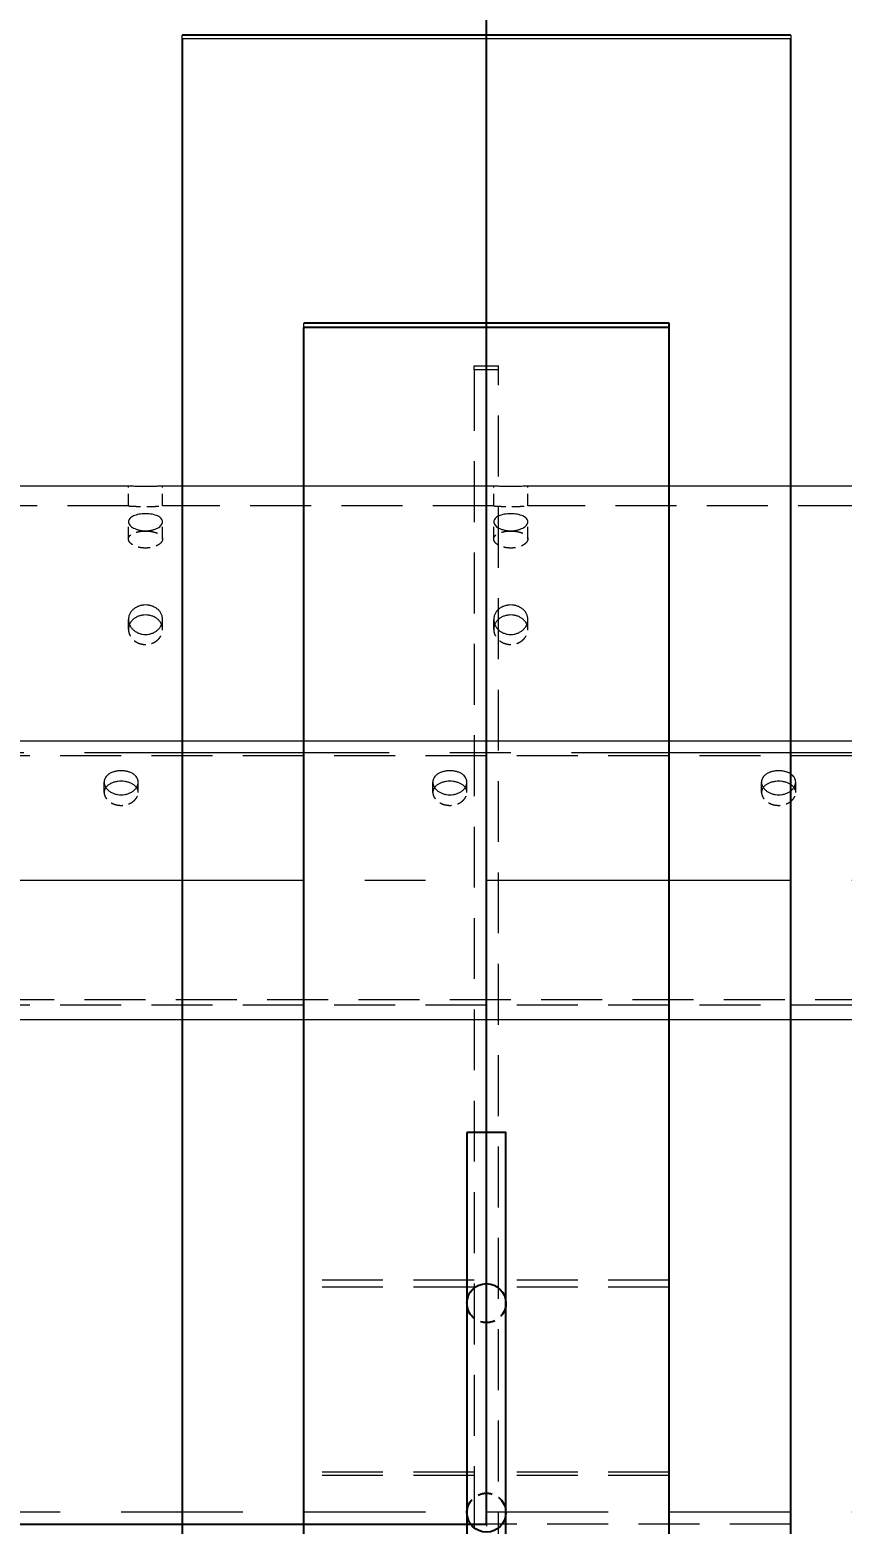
# Model space of a CAD drawing. Header units: millimetres. Extents: x -46397 to 283259, y -8690 to 23983.
# Drawn here: x 3226 to 3559, y 4013 to 4626 of the extents above; entities that cross this region are included whole.
import ezdxf
from ezdxf import colors
from ezdxf.entities.mleader import LeaderData, LeaderLine
from ezdxf.enums import TextEntityAlignment as Align
from ezdxf.math import Vec2, Vec3

# ---------------------------------------------------------------- set-up
doc = ezdxf.new("R2010")
doc.units = ezdxf.units.MM
for name, pattern in [('ACISOTGL', [3, 2, -1]), ('CENTER', [2, 1.25, -0.25, 0.25, -0.25]), ('CENTER2', [1.125, 0.75, -0.125, 0.125, -0.125]), ('HIDDEN', [0.375, 0.25, -0.125]), ('HIDDENX2', [0.75, 0.5, -0.25])]:
    doc.linetypes.add(name, pattern=pattern)
doc.layers.get('Defpoints').update_dxf_attribs({"lineweight": 0})
for name, color, linetype, lineweight in [('0-Dim', 7, 'Continuous', 0), ('2-Dashed', 50, 'ACISOTGL', 25), ('3-Centerline', 4, 'CENTER', 5), ('CHUAN NET KHUAT', 4, 'HIDDEN', 0), ('DUONGCHINH', 7, 'Continuous', 25), ('DUONGTAM', 1, 'CENTER', 0), ('Long_AM_Visible', 30, 'Continuous', 25), ('PHANTOM 2', 8, 'Continuous', 0), ('Standard', 7, 'Continuous', 0)]:
    doc.layers.add(name, color=color, linetype=linetype, lineweight=lineweight)
doc.layers.add('flashshoot', color=7, linetype='Continuous')
doc.styles.add('GHI CHÚ 1', font='isocp_IV25.ttf', dxfattribs={"width": 0.8})
doc.styles.add('Long_Text', font='isocp.shx', dxfattribs={"width": 0.7})
doc.styles.get("Standard").update_dxf_attribs({"font": 'isocp.shx', "width": 0.8})
doc.dimstyles.new('1-30SCALE', dxfattribs={"dimtxt": 75, "dimasz": 75, "dimexe": 37.5, "dimexo": 30, "dimgap": 30, "dimtad": 1, "dimtoh": 1, "dimdec": 0, "dimdsep": 46, "dimtxsty": 'GHI CHÚ 1', "dimcen": 0.09, "dimclrd": 256, "dimclre": 256, "dimclrt": 2, "dimadec": 0, "dimazin": 0, "dimtfac": 1, "dimtdec": 0, "dimtofl": 0, "dimtmove": 0, "dimatfit": 3, "dimfxl": 1, "dimlwd": 0, "dimlwe": 0, "dimarcsym": 0})

# ---------------------------------------------------------------- blocks, each defined once
blk = doc.blocks.new('A$C49aca623')
at = {"color": 2, "linetype": 'Continuous', "lineweight": 0, "ltscale": 10, "extrusion": (2.28848e-17, 1, 0)}
for p, q in [((-147, -563.9), (-283, -563.9)), ((3, -563.9), (-133, -563.9)), ((153, -563.9), (17, -563.9)), ((1960, -783), (-2832, -783))]:
    blk.add_line(p, q, dxfattribs=at)
at = {"color": 1, "linetype": 'HIDDENX2', "lineweight": 0, "ltscale": 10, "extrusion": (2.28848e-17, 1, 0)}
for p, q in [((-147, -572.08), (-147, -563.9)), ((-133, -572.08), (-133, -563.9)), ((3, -572.08), (3, -563.9)), ((17, -572.08), (17, -563.9)), ((-147, -585.66), (-147, -578.58)), ((-133, -585.66), (-133, -578.58)), ((3, -585.66), (3, -578.58)), ((17, -585.66), (17, -578.58)), ((-147, -622.77), (-147, -618.68)), ((-133, -622.77), (-133, -618.68)), ((3, -622.77), (3, -618.68)), ((17, -622.77), (17, -618.68))]:
    blk.add_line(p, q, dxfattribs=at)
at = {"color": 1, "linetype": 'HIDDENX2', "lineweight": 0, "ltscale": 50, "extrusion": (2.28848e-17, 1, 0)}
for p, q in [((-147, -572.08), (-283, -572.08)), ((3, -572.08), (-133, -572.08)), ((153, -572.08), (17, -572.08)), ((1960, -774.82), (-2832, -774.82))]:
    blk.add_line(p, q, dxfattribs=at)
at = {"color": 2, "linetype": 'Continuous', "lineweight": 0, "ltscale": 10}
for points, knots in [([(-133, -563.9), (-133, -563.9), (-133.04, -563.9), (-133.22, -563.91), (-133.35, -563.92), (-133.71, -563.94), (-133.93, -563.96), (-134.45, -563.98), (-134.74, -564), (-135.36, -564.03), (-135.71, -564.04), (-136.48, -564.07), (-136.89, -564.08), (-137.75, -564.1), (-138.2, -564.11), (-139.11, -564.12), (-139.56, -564.12), (-140.44, -564.12), (-140.89, -564.12), (-141.8, -564.11), (-142.25, -564.1), (-143.11, -564.08), (-143.52, -564.07), (-144.29, -564.04), (-144.64, -564.03), (-145.26, -564), (-145.55, -563.98), (-146.07, -563.96), (-146.29, -563.94), (-146.65, -563.92), (-146.78, -563.91), (-146.96, -563.9), (-147, -563.9), (-147, -563.9)], [10.550311, 10.550311, 10.550311, 10.550311, 11.869099, 11.869099, 13.187888, 13.187888, 14.506676, 14.506676, 15.825465, 15.825465, 17.144254, 17.144254, 18.463043, 18.463043, 19.781833, 19.781833, 21.100622, 21.100622, 22.419411, 22.419411, 23.7382, 23.7382, 25.05699, 25.05699, 26.375779, 26.375779, 27.694567, 27.694567, 29.013356, 29.013356, 30.332144, 30.332144, 31.650933, 31.650933, 31.650933, 31.650933]), ([(17, -563.9), (17, -563.9), (16.96, -563.9), (16.78, -563.91), (16.65, -563.92), (16.29, -563.94), (16.07, -563.96), (15.55, -563.98), (15.26, -564), (14.64, -564.03), (14.29, -564.04), (13.52, -564.07), (13.11, -564.08), (12.25, -564.1), (11.8, -564.11), (10.89, -564.12), (10.44, -564.12), (9.56, -564.12), (9.11, -564.12), (8.2, -564.11), (7.75, -564.1), (6.89, -564.08), (6.48, -564.07), (5.71, -564.04), (5.36, -564.03), (4.74, -564), (4.45, -563.98), (3.93, -563.96), (3.71, -563.94), (3.35, -563.92), (3.22, -563.91), (3.04, -563.9), (3, -563.9), (3, -563.9)], [10.550311, 10.550311, 10.550311, 10.550311, 11.869099, 11.869099, 13.187888, 13.187888, 14.506676, 14.506676, 15.825465, 15.825465, 17.144254, 17.144254, 18.463043, 18.463043, 19.781833, 19.781833, 21.100622, 21.100622, 22.419411, 22.419411, 23.7382, 23.7382, 25.05699, 25.05699, 26.375779, 26.375779, 27.694567, 27.694567, 29.013356, 29.013356, 30.332144, 30.332144, 31.650933, 31.650933, 31.650933, 31.650933]), ([(-140, -575.27), (-139.56, -575.27), (-139.11, -575.29), (-138.2, -575.37), (-137.75, -575.43), (-136.89, -575.59), (-136.48, -575.69), (-135.71, -575.92), (-135.36, -576.06), (-134.74, -576.34), (-134.45, -576.51), (-133.93, -576.86), (-133.71, -577.06), (-133.35, -577.47), (-133.22, -577.69), (-133.04, -578.13), (-133, -578.36), (-133, -578.8), (-133.04, -579.03), (-133.22, -579.49), (-133.35, -579.72), (-133.71, -580.17), (-133.93, -580.39), (-134.45, -580.79), (-134.74, -580.98), (-135.36, -581.32), (-135.71, -581.47), (-136.48, -581.76), (-136.89, -581.88), (-137.75, -582.07), (-138.2, -582.15), (-139.11, -582.25), (-139.56, -582.27), (-140.44, -582.27), (-140.89, -582.25), (-141.8, -582.15), (-142.25, -582.07), (-143.11, -581.88), (-143.52, -581.76), (-144.29, -581.47), (-144.64, -581.32), (-145.26, -580.98), (-145.55, -580.79), (-146.07, -580.39), (-146.29, -580.17), (-146.65, -579.72), (-146.78, -579.49), (-146.96, -579.03), (-147, -578.8), (-147, -578.36), (-146.96, -578.13), (-146.78, -577.69), (-146.65, -577.47), (-146.29, -577.06), (-146.07, -576.86), (-145.55, -576.51), (-145.26, -576.34), (-144.64, -576.06), (-144.29, -575.92), (-143.52, -575.69), (-143.11, -575.59), (-142.25, -575.43), (-141.8, -575.37), (-140.89, -575.29), (-140.44, -575.27), (-140, -575.27)], [0, 0, 0, 0, 1.318789, 1.318789, 2.637578, 2.637578, 3.956368, 3.956368, 5.275157, 5.275157, 6.593945, 6.593945, 7.912734, 7.912734, 9.231522, 9.231522, 10.550311, 10.550311, 11.869099, 11.869099, 13.187888, 13.187888, 14.506676, 14.506676, 15.825465, 15.825465, 17.144254, 17.144254, 18.463043, 18.463043, 19.781833, 19.781833, 21.100622, 21.100622, 22.419411, 22.419411, 23.7382, 23.7382, 25.05699, 25.05699, 26.375779, 26.375779, 27.694567, 27.694567, 29.013356, 29.013356, 30.332144, 30.332144, 31.650933, 31.650933, 32.969721, 32.969721, 34.28851, 34.28851, 35.607298, 35.607298, 36.926087, 36.926087, 38.244876, 38.244876, 39.563665, 39.563665, 40.882454, 40.882454, 42.201244, 42.201244, 42.201244, 42.201244]), ([(10, -575.27), (10.44, -575.27), (10.89, -575.29), (11.8, -575.37), (12.25, -575.43), (13.11, -575.59), (13.52, -575.69), (14.29, -575.92), (14.64, -576.06), (15.26, -576.34), (15.55, -576.51), (16.07, -576.86), (16.29, -577.06), (16.65, -577.47), (16.78, -577.69), (16.96, -578.13), (17, -578.36), (17, -578.8), (16.96, -579.03), (16.78, -579.49), (16.65, -579.72), (16.29, -580.17), (16.07, -580.39), (15.55, -580.79), (15.26, -580.98), (14.64, -581.32), (14.29, -581.47), (13.52, -581.76), (13.11, -581.88), (12.25, -582.07), (11.8, -582.15), (10.89, -582.25), (10.44, -582.27), (9.56, -582.27), (9.11, -582.25), (8.2, -582.15), (7.75, -582.07), (6.89, -581.88), (6.48, -581.76), (5.71, -581.47), (5.36, -581.32), (4.74, -580.98), (4.45, -580.79), (3.93, -580.39), (3.71, -580.17), (3.35, -579.72), (3.22, -579.49), (3.04, -579.03), (3, -578.8), (3, -578.36), (3.04, -578.13), (3.22, -577.69), (3.35, -577.47), (3.71, -577.06), (3.93, -576.86), (4.45, -576.51), (4.74, -576.34), (5.36, -576.06), (5.71, -575.92), (6.48, -575.69), (6.89, -575.59), (7.75, -575.43), (8.2, -575.37), (9.11, -575.29), (9.56, -575.27), (10, -575.27)], [0, 0, 0, 0, 1.318789, 1.318789, 2.637578, 2.637578, 3.956368, 3.956368, 5.275157, 5.275157, 6.593945, 6.593945, 7.912734, 7.912734, 9.231522, 9.231522, 10.550311, 10.550311, 11.869099, 11.869099, 13.187888, 13.187888, 14.506676, 14.506676, 15.825465, 15.825465, 17.144254, 17.144254, 18.463043, 18.463043, 19.781833, 19.781833, 21.100622, 21.100622, 22.419411, 22.419411, 23.7382, 23.7382, 25.05699, 25.05699, 26.375779, 26.375779, 27.694567, 27.694567, 29.013356, 29.013356, 30.332144, 30.332144, 31.650933, 31.650933, 32.969721, 32.969721, 34.28851, 34.28851, 35.607298, 35.607298, 36.926087, 36.926087, 38.244876, 38.244876, 39.563665, 39.563665, 40.882454, 40.882454, 42.201244, 42.201244, 42.201244, 42.201244]), ([(-140, -612.72), (-139.56, -612.72), (-139.11, -612.76), (-138.2, -612.91), (-137.75, -613.02), (-136.89, -613.32), (-136.48, -613.51), (-135.71, -613.94), (-135.36, -614.18), (-134.74, -614.71), (-134.45, -615), (-133.93, -615.65), (-133.71, -616), (-133.35, -616.74), (-133.22, -617.12), (-133.04, -617.9), (-133, -618.29), (-133, -619.06), (-133.04, -619.45), (-133.22, -620.24), (-133.35, -620.63), (-133.71, -621.39), (-133.93, -621.75), (-134.45, -622.43), (-134.74, -622.74), (-135.36, -623.29), (-135.71, -623.55), (-136.48, -624.01), (-136.89, -624.21), (-137.75, -624.53), (-138.2, -624.65), (-139.11, -624.81), (-139.56, -624.85), (-140.44, -624.85), (-140.89, -624.81), (-141.8, -624.65), (-142.25, -624.53), (-143.11, -624.21), (-143.52, -624.01), (-144.29, -623.55), (-144.64, -623.29), (-145.26, -622.74), (-145.55, -622.43), (-146.07, -621.75), (-146.29, -621.39), (-146.65, -620.63), (-146.78, -620.24), (-146.96, -619.45), (-147, -619.06), (-147, -618.29), (-146.96, -617.9), (-146.78, -617.12), (-146.65, -616.74), (-146.29, -616), (-146.07, -615.65), (-145.55, -615), (-145.26, -614.71), (-144.64, -614.18), (-144.29, -613.94), (-143.52, -613.51), (-143.11, -613.32), (-142.25, -613.02), (-141.8, -612.91), (-140.89, -612.76), (-140.44, -612.72), (-140, -612.72)], [0, 0, 0, 0, 1.318789, 1.318789, 2.637578, 2.637578, 3.956368, 3.956368, 5.275157, 5.275157, 6.593945, 6.593945, 7.912734, 7.912734, 9.231522, 9.231522, 10.550311, 10.550311, 11.869099, 11.869099, 13.187888, 13.187888, 14.506676, 14.506676, 15.825465, 15.825465, 17.144254, 17.144254, 18.463043, 18.463043, 19.781833, 19.781833, 21.100622, 21.100622, 22.419411, 22.419411, 23.7382, 23.7382, 25.05699, 25.05699, 26.375779, 26.375779, 27.694567, 27.694567, 29.013356, 29.013356, 30.332144, 30.332144, 31.650933, 31.650933, 32.969721, 32.969721, 34.28851, 34.28851, 35.607298, 35.607298, 36.926087, 36.926087, 38.244876, 38.244876, 39.563665, 39.563665, 40.882454, 40.882454, 42.201244, 42.201244, 42.201244, 42.201244]), ([(10, -612.72), (10.44, -612.72), (10.89, -612.76), (11.8, -612.91), (12.25, -613.02), (13.11, -613.32), (13.52, -613.51), (14.29, -613.94), (14.64, -614.18), (15.26, -614.71), (15.55, -615), (16.07, -615.65), (16.29, -616), (16.65, -616.74), (16.78, -617.12), (16.96, -617.9), (17, -618.29), (17, -619.06), (16.96, -619.45), (16.78, -620.24), (16.65, -620.63), (16.29, -621.39), (16.07, -621.75), (15.55, -622.43), (15.26, -622.74), (14.64, -623.29), (14.29, -623.55), (13.52, -624.01), (13.11, -624.21), (12.25, -624.53), (11.8, -624.65), (10.89, -624.81), (10.44, -624.85), (9.56, -624.85), (9.11, -624.81), (8.2, -624.65), (7.75, -624.53), (6.89, -624.21), (6.48, -624.01), (5.71, -623.55), (5.36, -623.29), (4.74, -622.74), (4.45, -622.43), (3.93, -621.75), (3.71, -621.39), (3.35, -620.63), (3.22, -620.24), (3.04, -619.45), (3, -619.06), (3, -618.29), (3.04, -617.9), (3.22, -617.12), (3.35, -616.74), (3.71, -616), (3.93, -615.65), (4.45, -615), (4.74, -614.71), (5.36, -614.18), (5.71, -613.94), (6.48, -613.51), (6.89, -613.32), (7.75, -613.02), (8.2, -612.91), (9.11, -612.76), (9.56, -612.72), (10, -612.72)], [0, 0, 0, 0, 1.318789, 1.318789, 2.637578, 2.637578, 3.956368, 3.956368, 5.275157, 5.275157, 6.593945, 6.593945, 7.912734, 7.912734, 9.231522, 9.231522, 10.550311, 10.550311, 11.869099, 11.869099, 13.187888, 13.187888, 14.506676, 14.506676, 15.825465, 15.825465, 17.144254, 17.144254, 18.463043, 18.463043, 19.781833, 19.781833, 21.100622, 21.100622, 22.419411, 22.419411, 23.7382, 23.7382, 25.05699, 25.05699, 26.375779, 26.375779, 27.694567, 27.694567, 29.013356, 29.013356, 30.332144, 30.332144, 31.650933, 31.650933, 32.969721, 32.969721, 34.28851, 34.28851, 35.607298, 35.607298, 36.926087, 36.926087, 38.244876, 38.244876, 39.563665, 39.563665, 40.882454, 40.882454, 42.201244, 42.201244, 42.201244, 42.201244]), ([(-140, -616.82), (-140.44, -616.82), (-140.89, -616.86), (-141.8, -617.01), (-142.25, -617.12), (-143.11, -617.42), (-143.52, -617.6), (-144.29, -618.03), (-144.64, -618.28), (-145.26, -618.8), (-145.55, -619.1), (-146.07, -619.74), (-146.29, -620.09), (-146.51, -620.55), (-146.55, -620.64), (-146.59, -620.73)], [0, 0, 0, 0, 1.318854, 1.318854, 2.637708, 2.637708, 3.956563, 3.956563, 5.275417, 5.275417, 6.59427, 6.59427, 7.913123, 7.913123, 8.233495, 8.233495, 8.233495, 8.233495]), ([(-133.41, -620.73), (-133.45, -620.64), (-133.49, -620.55), (-133.71, -620.09), (-133.93, -619.74), (-134.45, -619.1), (-134.74, -618.8), (-135.36, -618.28), (-135.71, -618.03), (-136.48, -617.6), (-136.89, -617.42), (-137.75, -617.12), (-138.2, -617.01), (-139.11, -616.86), (-139.56, -616.82), (-140, -616.82)], [33.969824, 33.969824, 33.969824, 33.969824, 34.290196, 34.290196, 35.609049, 35.609049, 36.927902, 36.927902, 38.246757, 38.246757, 39.565611, 39.565611, 40.884465, 40.884465, 42.203319, 42.203319, 42.203319, 42.203319]), ([(10, -616.82), (9.56, -616.82), (9.11, -616.86), (8.2, -617.01), (7.75, -617.12), (6.89, -617.42), (6.48, -617.6), (5.71, -618.03), (5.36, -618.28), (4.74, -618.8), (4.45, -619.1), (3.93, -619.74), (3.71, -620.09), (3.49, -620.55), (3.45, -620.64), (3.41, -620.73)], [0, 0, 0, 0, 1.318854, 1.318854, 2.637708, 2.637708, 3.956563, 3.956563, 5.275417, 5.275417, 6.59427, 6.59427, 7.913123, 7.913123, 8.233495, 8.233495, 8.233495, 8.233495]), ([(16.59, -620.73), (16.55, -620.64), (16.51, -620.55), (16.29, -620.09), (16.07, -619.74), (15.55, -619.1), (15.26, -618.8), (14.64, -618.28), (14.29, -618.03), (13.52, -617.6), (13.11, -617.42), (12.25, -617.12), (11.8, -617.01), (10.89, -616.86), (10.44, -616.82), (10, -616.82)], [33.969824, 33.969824, 33.969824, 33.969824, 34.290196, 34.290196, 35.609049, 35.609049, 36.927902, 36.927902, 38.246757, 38.246757, 39.565611, 39.565611, 40.884465, 40.884465, 42.203319, 42.203319, 42.203319, 42.203319])]:
    blk.add_open_spline(points, degree=3, knots=knots, dxfattribs=at)
at = {"color": 1, "linetype": 'HIDDENX2', "lineweight": 0, "ltscale": 10}
for points, knots in [([(-147, -572.08), (-147, -572.08), (-146.96, -572.08), (-146.78, -572.09), (-146.65, -572.1), (-146.29, -572.13), (-146.07, -572.14), (-145.55, -572.17), (-145.26, -572.19), (-144.64, -572.22), (-144.29, -572.23), (-143.52, -572.26), (-143.11, -572.28), (-142.25, -572.3), (-141.8, -572.31), (-140.89, -572.32), (-140.44, -572.32), (-139.56, -572.32), (-139.11, -572.32), (-138.2, -572.31), (-137.75, -572.3), (-136.89, -572.28), (-136.48, -572.26), (-135.71, -572.23), (-135.36, -572.22), (-134.74, -572.19), (-134.45, -572.17), (-133.93, -572.14), (-133.71, -572.13), (-133.35, -572.1), (-133.22, -572.09), (-133.04, -572.08), (-133, -572.08), (-133, -572.08)], [10.55083, 10.55083, 10.55083, 10.55083, 11.869683, 11.869683, 13.188536, 13.188536, 14.507389, 14.507389, 15.826243, 15.826243, 17.145097, 17.145097, 18.463951, 18.463951, 19.782805, 19.782805, 21.10166, 21.10166, 22.420514, 22.420514, 23.739368, 23.739368, 25.058222, 25.058222, 26.377077, 26.377077, 27.69593, 27.69593, 29.014783, 29.014783, 30.333636, 30.333636, 31.652489, 31.652489, 31.652489, 31.652489]), ([(3, -572.08), (3, -572.08), (3.04, -572.08), (3.22, -572.09), (3.35, -572.1), (3.71, -572.13), (3.93, -572.14), (4.45, -572.17), (4.74, -572.19), (5.36, -572.22), (5.71, -572.23), (6.48, -572.26), (6.89, -572.28), (7.75, -572.3), (8.2, -572.31), (9.11, -572.32), (9.56, -572.32), (10.44, -572.32), (10.89, -572.32), (11.8, -572.31), (12.25, -572.3), (13.11, -572.28), (13.52, -572.26), (14.29, -572.23), (14.64, -572.22), (15.26, -572.19), (15.55, -572.17), (16.07, -572.14), (16.29, -572.13), (16.65, -572.1), (16.78, -572.09), (16.96, -572.08), (17, -572.08), (17, -572.08)], [10.55083, 10.55083, 10.55083, 10.55083, 11.869683, 11.869683, 13.188536, 13.188536, 14.507389, 14.507389, 15.826243, 15.826243, 17.145097, 17.145097, 18.463951, 18.463951, 19.782805, 19.782805, 21.10166, 21.10166, 22.420514, 22.420514, 23.739368, 23.739368, 25.058222, 25.058222, 26.377077, 26.377077, 27.69593, 27.69593, 29.014783, 29.014783, 30.333636, 30.333636, 31.652489, 31.652489, 31.652489, 31.652489]), ([(-140, -582.37), (-140.44, -582.37), (-140.89, -582.39), (-141.8, -582.47), (-142.25, -582.53), (-143.11, -582.69), (-143.52, -582.79), (-144.29, -583.02), (-144.64, -583.15), (-145.26, -583.43), (-145.55, -583.59), (-146.07, -583.95), (-146.29, -584.15), (-146.65, -584.56), (-146.78, -584.77), (-146.96, -585.22), (-147, -585.44), (-147, -585.88), (-146.96, -586.11), (-146.78, -586.57), (-146.65, -586.81), (-146.29, -587.26), (-146.07, -587.48), (-145.55, -587.88), (-145.26, -588.07), (-144.64, -588.41), (-144.29, -588.57), (-143.52, -588.85), (-143.11, -588.97), (-142.25, -589.17), (-141.8, -589.25), (-140.89, -589.35), (-140.44, -589.37), (-139.56, -589.37), (-139.11, -589.35), (-138.2, -589.25), (-137.75, -589.17), (-136.89, -588.97), (-136.48, -588.85), (-135.71, -588.57), (-135.36, -588.41), (-134.74, -588.07), (-134.45, -587.88), (-133.93, -587.48), (-133.71, -587.26), (-133.35, -586.81), (-133.22, -586.57), (-133.04, -586.11), (-133, -585.88), (-133, -585.44), (-133.04, -585.22), (-133.22, -584.77), (-133.35, -584.56), (-133.71, -584.15), (-133.93, -583.95), (-134.45, -583.59), (-134.74, -583.43), (-135.36, -583.15), (-135.71, -583.02), (-136.48, -582.79), (-136.89, -582.69), (-137.75, -582.53), (-138.2, -582.47), (-139.11, -582.39), (-139.56, -582.37), (-140, -582.37)], [0, 0, 0, 0, 1.318854, 1.318854, 2.637708, 2.637708, 3.956563, 3.956563, 5.275417, 5.275417, 6.59427, 6.59427, 7.913123, 7.913123, 9.231977, 9.231977, 10.55083, 10.55083, 11.869683, 11.869683, 13.188536, 13.188536, 14.507389, 14.507389, 15.826243, 15.826243, 17.145097, 17.145097, 18.463951, 18.463951, 19.782805, 19.782805, 21.10166, 21.10166, 22.420514, 22.420514, 23.739368, 23.739368, 25.058222, 25.058222, 26.377077, 26.377077, 27.69593, 27.69593, 29.014783, 29.014783, 30.333636, 30.333636, 31.652489, 31.652489, 32.971343, 32.971343, 34.290196, 34.290196, 35.609049, 35.609049, 36.927902, 36.927902, 38.246757, 38.246757, 39.565611, 39.565611, 40.884465, 40.884465, 42.203319, 42.203319, 42.203319, 42.203319]), ([(10, -582.37), (9.56, -582.37), (9.11, -582.39), (8.2, -582.47), (7.75, -582.53), (6.89, -582.69), (6.48, -582.79), (5.71, -583.02), (5.36, -583.15), (4.74, -583.43), (4.45, -583.59), (3.93, -583.95), (3.71, -584.15), (3.35, -584.56), (3.22, -584.77), (3.04, -585.22), (3, -585.44), (3, -585.88), (3.04, -586.11), (3.22, -586.57), (3.35, -586.81), (3.71, -587.26), (3.93, -587.48), (4.45, -587.88), (4.74, -588.07), (5.36, -588.41), (5.71, -588.57), (6.48, -588.85), (6.89, -588.97), (7.75, -589.17), (8.2, -589.25), (9.11, -589.35), (9.56, -589.37), (10.44, -589.37), (10.89, -589.35), (11.8, -589.25), (12.25, -589.17), (13.11, -588.97), (13.52, -588.85), (14.29, -588.57), (14.64, -588.41), (15.26, -588.07), (15.55, -587.88), (16.07, -587.48), (16.29, -587.26), (16.65, -586.81), (16.78, -586.57), (16.96, -586.11), (17, -585.88), (17, -585.44), (16.96, -585.22), (16.78, -584.77), (16.65, -584.56), (16.29, -584.15), (16.07, -583.95), (15.55, -583.59), (15.26, -583.43), (14.64, -583.15), (14.29, -583.02), (13.52, -582.79), (13.11, -582.69), (12.25, -582.53), (11.8, -582.47), (10.89, -582.39), (10.44, -582.37), (10, -582.37)], [0, 0, 0, 0, 1.318854, 1.318854, 2.637708, 2.637708, 3.956563, 3.956563, 5.275417, 5.275417, 6.59427, 6.59427, 7.913123, 7.913123, 9.231977, 9.231977, 10.55083, 10.55083, 11.869683, 11.869683, 13.188536, 13.188536, 14.507389, 14.507389, 15.826243, 15.826243, 17.145097, 17.145097, 18.463951, 18.463951, 19.782805, 19.782805, 21.10166, 21.10166, 22.420514, 22.420514, 23.739368, 23.739368, 25.058222, 25.058222, 26.377077, 26.377077, 27.69593, 27.69593, 29.014783, 29.014783, 30.333636, 30.333636, 31.652489, 31.652489, 32.971343, 32.971343, 34.290196, 34.290196, 35.609049, 35.609049, 36.927902, 36.927902, 38.246757, 38.246757, 39.565611, 39.565611, 40.884465, 40.884465, 42.203319, 42.203319, 42.203319, 42.203319]), ([(-146.59, -620.73), (-146.71, -621.02), (-146.8, -621.31), (-146.96, -621.99), (-147, -622.38), (-147, -623.15), (-146.96, -623.54), (-146.78, -624.33), (-146.65, -624.72), (-146.29, -625.48), (-146.07, -625.85), (-145.55, -626.52), (-145.26, -626.84), (-144.64, -627.39), (-144.29, -627.65), (-143.52, -628.11), (-143.11, -628.31), (-142.25, -628.63), (-141.8, -628.75), (-140.89, -628.91), (-140.44, -628.95), (-139.56, -628.95), (-139.11, -628.91), (-138.2, -628.75), (-137.75, -628.63), (-136.89, -628.31), (-136.48, -628.11), (-135.71, -627.65), (-135.36, -627.39), (-134.74, -626.84), (-134.45, -626.52), (-133.93, -625.85), (-133.71, -625.48), (-133.35, -624.72), (-133.22, -624.33), (-133.04, -623.54), (-133, -623.15), (-133, -622.38), (-133.04, -621.99), (-133.2, -621.31), (-133.29, -621.02), (-133.41, -620.73)], [8.233495, 8.233495, 8.233495, 8.233495, 9.231977, 9.231977, 10.55083, 10.55083, 11.869683, 11.869683, 13.188536, 13.188536, 14.507389, 14.507389, 15.826243, 15.826243, 17.145097, 17.145097, 18.463951, 18.463951, 19.782805, 19.782805, 21.10166, 21.10166, 22.420514, 22.420514, 23.739368, 23.739368, 25.058222, 25.058222, 26.377077, 26.377077, 27.69593, 27.69593, 29.014783, 29.014783, 30.333636, 30.333636, 31.652489, 31.652489, 32.971343, 32.971343, 33.969824, 33.969824, 33.969824, 33.969824]), ([(3.41, -620.73), (3.29, -621.02), (3.2, -621.31), (3.04, -621.99), (3, -622.38), (3, -623.15), (3.04, -623.54), (3.22, -624.33), (3.35, -624.72), (3.71, -625.48), (3.93, -625.85), (4.45, -626.52), (4.74, -626.84), (5.36, -627.39), (5.71, -627.65), (6.48, -628.11), (6.89, -628.31), (7.75, -628.63), (8.2, -628.75), (9.11, -628.91), (9.56, -628.95), (10.44, -628.95), (10.89, -628.91), (11.8, -628.75), (12.25, -628.63), (13.11, -628.31), (13.52, -628.11), (14.29, -627.65), (14.64, -627.39), (15.26, -626.84), (15.55, -626.52), (16.07, -625.85), (16.29, -625.48), (16.65, -624.72), (16.78, -624.33), (16.96, -623.54), (17, -623.15), (17, -622.38), (16.96, -621.99), (16.8, -621.31), (16.71, -621.02), (16.59, -620.73)], [8.233495, 8.233495, 8.233495, 8.233495, 9.231977, 9.231977, 10.55083, 10.55083, 11.869683, 11.869683, 13.188536, 13.188536, 14.507389, 14.507389, 15.826243, 15.826243, 17.145097, 17.145097, 18.463951, 18.463951, 19.782805, 19.782805, 21.10166, 21.10166, 22.420514, 22.420514, 23.739368, 23.739368, 25.058222, 25.058222, 26.377077, 26.377077, 27.69593, 27.69593, 29.014783, 29.014783, 30.333636, 30.333636, 31.652489, 31.652489, 32.971343, 32.971343, 33.969824, 33.969824, 33.969824, 33.969824])]:
    blk.add_open_spline(points, degree=3, knots=knots, dxfattribs=at)
at = {"layer": 'DUONGTAM', "ltscale": 100, "extrusion": (2.28848e-17, 1, 0)}
blk.add_line((1960, -673.45), (-3000, -673.45), dxfattribs=at)
blk = doc.blocks.new('A$C46e65358')
at = {"color": 150, "linetype": 'Continuous', "lineweight": 0, "ltscale": 10, "extrusion": (2.28848e-17, 1, 0)}
for p, q in [((1125, -668.7), (-3000, -668.7)), ((1125, -783), (-2842, -783))]:
    blk.add_line(p, q, dxfattribs=at)
at = {"color": 1, "linetype": 'HIDDENX2', "lineweight": 0, "ltscale": 50, "extrusion": (2.28848e-17, 1, 0)}
for p, q in [((1125, -674.72), (-3000, -674.72)), ((1125, -776.98), (-2842, -776.98))]:
    blk.add_line(p, q, dxfattribs=at)
at = {"color": 1, "linetype": 'HIDDENX2', "lineweight": 0, "ltscale": 10, "extrusion": (2.28848e-17, 1, 0)}
for p, q in [((-157, -689.7), (-157, -685.44)), ((-143, -689.7), (-143, -685.44)), ((-22, -689.7), (-22, -685.44)), ((-8, -689.7), (-8, -685.44)), ((113, -689.7), (113, -685.44)), ((127, -689.7), (127, -685.44))]:
    blk.add_line(p, q, dxfattribs=at)
at = {"color": 150, "linetype": 'Continuous', "lineweight": 0, "ltscale": 10}
for points, knots in [([(-150, -680.79), (-149.56, -680.79), (-149.11, -680.82), (-148.2, -680.93), (-147.75, -681.01), (-146.89, -681.24), (-146.48, -681.38), (-145.71, -681.7), (-145.36, -681.89), (-144.74, -682.29), (-144.45, -682.52), (-143.93, -683.02), (-143.71, -683.3), (-143.35, -683.88), (-143.22, -684.19), (-143.04, -684.81), (-143, -685.13), (-143, -685.75), (-143.04, -686.08), (-143.22, -686.73), (-143.35, -687.06), (-143.71, -687.7), (-143.93, -688.01), (-144.45, -688.58), (-144.74, -688.85), (-145.36, -689.33), (-145.71, -689.56), (-146.48, -689.96), (-146.89, -690.13), (-147.75, -690.41), (-148.2, -690.52), (-149.11, -690.66), (-149.56, -690.69), (-150.44, -690.69), (-150.89, -690.66), (-151.8, -690.52), (-152.25, -690.41), (-153.11, -690.13), (-153.52, -689.96), (-154.29, -689.56), (-154.64, -689.33), (-155.26, -688.85), (-155.55, -688.58), (-156.07, -688.01), (-156.29, -687.7), (-156.65, -687.06), (-156.78, -686.73), (-156.96, -686.08), (-157, -685.75), (-157, -685.13), (-156.96, -684.81), (-156.78, -684.19), (-156.65, -683.88), (-156.29, -683.3), (-156.07, -683.02), (-155.55, -682.52), (-155.26, -682.29), (-154.64, -681.89), (-154.29, -681.7), (-153.52, -681.38), (-153.11, -681.24), (-152.25, -681.01), (-151.8, -680.93), (-150.89, -680.82), (-150.44, -680.79), (-150, -680.79)], [0, 0, 0, 0, 1.319832, 1.319832, 2.639664, 2.639664, 3.959497, 3.959497, 5.279329, 5.279329, 6.599151, 6.599151, 7.918973, 7.918973, 9.238795, 9.238795, 10.558617, 10.558617, 11.878439, 11.878439, 13.198261, 13.198261, 14.518084, 14.518084, 15.837906, 15.837906, 17.157738, 17.157738, 18.47757, 18.47757, 19.797402, 19.797402, 21.117235, 21.117235, 22.437067, 22.437067, 23.756899, 23.756899, 25.076731, 25.076731, 26.396564, 26.396564, 27.716386, 27.716386, 29.036208, 29.036208, 30.35603, 30.35603, 31.675852, 31.675852, 32.995674, 32.995674, 34.315496, 34.315496, 35.635318, 35.635318, 36.95514, 36.95514, 38.274973, 38.274973, 39.594805, 39.594805, 40.914637, 40.914637, 42.234469, 42.234469, 42.234469, 42.234469]), ([(-150, -685.09), (-150.44, -685.09), (-150.89, -685.11), (-151.8, -685.22), (-152.25, -685.3), (-153.11, -685.52), (-153.52, -685.66), (-154.29, -685.98), (-154.64, -686.17), (-155.26, -686.56), (-155.55, -686.79), (-156, -687.22), (-156.17, -687.42), (-156.32, -687.63)], [0, 0, 0, 0, 1.320193, 1.320193, 2.640387, 2.640387, 3.96058, 3.96058, 5.280773, 5.280773, 6.600951, 6.600951, 7.575934, 7.575934, 7.575934, 7.575934]), ([(-143.68, -687.63), (-143.83, -687.42), (-144, -687.22), (-144.45, -686.79), (-144.74, -686.56), (-145.36, -686.17), (-145.71, -685.98), (-146.48, -685.66), (-146.89, -685.52), (-147.75, -685.3), (-148.2, -685.22), (-149.11, -685.11), (-149.56, -685.09), (-150, -685.09)], [34.669998, 34.669998, 34.669998, 34.669998, 35.644982, 35.644982, 36.965159, 36.965159, 38.285352, 38.285352, 39.605546, 39.605546, 40.925739, 40.925739, 42.245932, 42.245932, 42.245932, 42.245932]), ([(-15, -680.79), (-14.56, -680.79), (-14.11, -680.82), (-13.2, -680.93), (-12.75, -681.01), (-11.89, -681.24), (-11.48, -681.38), (-10.71, -681.7), (-10.36, -681.89), (-9.74, -682.29), (-9.45, -682.52), (-8.93, -683.02), (-8.71, -683.3), (-8.35, -683.88), (-8.22, -684.19), (-8.04, -684.81), (-8, -685.13), (-8, -685.75), (-8.04, -686.08), (-8.22, -686.73), (-8.35, -687.06), (-8.71, -687.7), (-8.93, -688.01), (-9.45, -688.58), (-9.74, -688.85), (-10.36, -689.33), (-10.71, -689.56), (-11.48, -689.96), (-11.89, -690.13), (-12.75, -690.41), (-13.2, -690.52), (-14.11, -690.66), (-14.56, -690.69), (-15.44, -690.69), (-15.89, -690.66), (-16.8, -690.52), (-17.25, -690.41), (-18.11, -690.13), (-18.52, -689.96), (-19.29, -689.56), (-19.64, -689.33), (-20.26, -688.85), (-20.55, -688.58), (-21.07, -688.01), (-21.29, -687.7), (-21.65, -687.06), (-21.78, -686.73), (-21.96, -686.08), (-22, -685.75), (-22, -685.13), (-21.96, -684.81), (-21.78, -684.19), (-21.65, -683.88), (-21.29, -683.3), (-21.07, -683.02), (-20.55, -682.52), (-20.26, -682.29), (-19.64, -681.89), (-19.29, -681.7), (-18.52, -681.38), (-18.11, -681.24), (-17.25, -681.01), (-16.8, -680.93), (-15.89, -680.82), (-15.44, -680.79), (-15, -680.79)], [0, 0, 0, 0, 1.319832, 1.319832, 2.639664, 2.639664, 3.959497, 3.959497, 5.279329, 5.279329, 6.599151, 6.599151, 7.918973, 7.918973, 9.238795, 9.238795, 10.558617, 10.558617, 11.878439, 11.878439, 13.198261, 13.198261, 14.518084, 14.518084, 15.837906, 15.837906, 17.157738, 17.157738, 18.47757, 18.47757, 19.797402, 19.797402, 21.117235, 21.117235, 22.437067, 22.437067, 23.756899, 23.756899, 25.076731, 25.076731, 26.396564, 26.396564, 27.716386, 27.716386, 29.036208, 29.036208, 30.35603, 30.35603, 31.675852, 31.675852, 32.995674, 32.995674, 34.315496, 34.315496, 35.635318, 35.635318, 36.95514, 36.95514, 38.274973, 38.274973, 39.594805, 39.594805, 40.914637, 40.914637, 42.234469, 42.234469, 42.234469, 42.234469]), ([(-15, -685.09), (-15.44, -685.09), (-15.89, -685.11), (-16.8, -685.22), (-17.25, -685.3), (-18.11, -685.52), (-18.52, -685.66), (-19.29, -685.98), (-19.64, -686.17), (-20.26, -686.56), (-20.55, -686.79), (-21, -687.22), (-21.17, -687.42), (-21.32, -687.63)], [0, 0, 0, 0, 1.320193, 1.320193, 2.640387, 2.640387, 3.96058, 3.96058, 5.280773, 5.280773, 6.600951, 6.600951, 7.575934, 7.575934, 7.575934, 7.575934]), ([(-8.68, -687.63), (-8.83, -687.42), (-9, -687.22), (-9.45, -686.79), (-9.74, -686.56), (-10.36, -686.17), (-10.71, -685.98), (-11.48, -685.66), (-11.89, -685.52), (-12.75, -685.3), (-13.2, -685.22), (-14.11, -685.11), (-14.56, -685.09), (-15, -685.09)], [34.669998, 34.669998, 34.669998, 34.669998, 35.644982, 35.644982, 36.965159, 36.965159, 38.285352, 38.285352, 39.605546, 39.605546, 40.925739, 40.925739, 42.245932, 42.245932, 42.245932, 42.245932]), ([(120, -680.79), (120.44, -680.79), (120.89, -680.82), (121.8, -680.93), (122.25, -681.01), (123.11, -681.24), (123.52, -681.38), (124.29, -681.7), (124.64, -681.89), (125.26, -682.29), (125.55, -682.52), (126.07, -683.02), (126.29, -683.3), (126.65, -683.88), (126.78, -684.19), (126.96, -684.81), (127, -685.13), (127, -685.75), (126.96, -686.08), (126.78, -686.73), (126.65, -687.06), (126.29, -687.7), (126.07, -688.01), (125.55, -688.58), (125.26, -688.85), (124.64, -689.33), (124.29, -689.56), (123.52, -689.96), (123.11, -690.13), (122.25, -690.41), (121.8, -690.52), (120.89, -690.66), (120.44, -690.69), (119.56, -690.69), (119.11, -690.66), (118.2, -690.52), (117.75, -690.41), (116.89, -690.13), (116.48, -689.96), (115.71, -689.56), (115.36, -689.33), (114.74, -688.85), (114.45, -688.58), (113.93, -688.01), (113.71, -687.7), (113.35, -687.06), (113.22, -686.73), (113.04, -686.08), (113, -685.75), (113, -685.13), (113.04, -684.81), (113.22, -684.19), (113.35, -683.88), (113.71, -683.3), (113.93, -683.02), (114.45, -682.52), (114.74, -682.29), (115.36, -681.89), (115.71, -681.7), (116.48, -681.38), (116.89, -681.24), (117.75, -681.01), (118.2, -680.93), (119.11, -680.82), (119.56, -680.79), (120, -680.79)], [0, 0, 0, 0, 1.319832, 1.319832, 2.639664, 2.639664, 3.959497, 3.959497, 5.279329, 5.279329, 6.599151, 6.599151, 7.918973, 7.918973, 9.238795, 9.238795, 10.558617, 10.558617, 11.878439, 11.878439, 13.198261, 13.198261, 14.518084, 14.518084, 15.837906, 15.837906, 17.157738, 17.157738, 18.47757, 18.47757, 19.797402, 19.797402, 21.117235, 21.117235, 22.437067, 22.437067, 23.756899, 23.756899, 25.076731, 25.076731, 26.396564, 26.396564, 27.716386, 27.716386, 29.036208, 29.036208, 30.35603, 30.35603, 31.675852, 31.675852, 32.995674, 32.995674, 34.315496, 34.315496, 35.635318, 35.635318, 36.95514, 36.95514, 38.274973, 38.274973, 39.594805, 39.594805, 40.914637, 40.914637, 42.234469, 42.234469, 42.234469, 42.234469]), ([(120, -685.09), (119.56, -685.09), (119.11, -685.11), (118.2, -685.22), (117.75, -685.3), (116.89, -685.52), (116.48, -685.66), (115.71, -685.98), (115.36, -686.17), (114.74, -686.56), (114.45, -686.79), (114, -687.22), (113.83, -687.42), (113.68, -687.63)], [0, 0, 0, 0, 1.320193, 1.320193, 2.640387, 2.640387, 3.96058, 3.96058, 5.280773, 5.280773, 6.600951, 6.600951, 7.575934, 7.575934, 7.575934, 7.575934]), ([(126.32, -687.63), (126.17, -687.42), (126, -687.22), (125.55, -686.79), (125.26, -686.56), (124.64, -686.17), (124.29, -685.98), (123.52, -685.66), (123.11, -685.52), (122.25, -685.3), (121.8, -685.22), (120.89, -685.11), (120.44, -685.09), (120, -685.09)], [34.669998, 34.669998, 34.669998, 34.669998, 35.644982, 35.644982, 36.965159, 36.965159, 38.285352, 38.285352, 39.605546, 39.605546, 40.925739, 40.925739, 42.245932, 42.245932, 42.245932, 42.245932])]:
    blk.add_open_spline(points, degree=3, knots=knots, dxfattribs=at)
at = {"color": 1, "linetype": 'HIDDENX2', "lineweight": 0, "ltscale": 10}
for points in [[(-156.32, -687.63), (-156.37, -687.7), (-156.42, -687.77), (-156.65, -688.14), (-156.78, -688.44), (-156.96, -689.07), (-157, -689.38), (-157, -690.01), (-156.96, -690.33), (-156.78, -690.99), (-156.65, -691.32), (-156.29, -691.96), (-156.07, -692.27), (-155.55, -692.85), (-155.26, -693.12), (-154.64, -693.61), (-154.29, -693.83), (-153.52, -694.24), (-153.11, -694.42), (-152.25, -694.7), (-151.8, -694.81), (-150.89, -694.95), (-150.44, -694.99), (-149.56, -694.99), (-149.11, -694.95), (-148.2, -694.81), (-147.75, -694.7), (-146.89, -694.42), (-146.48, -694.24), (-145.71, -693.83), (-145.36, -693.61), (-144.74, -693.12), (-144.45, -692.85), (-143.93, -692.27), (-143.71, -691.96), (-143.35, -691.32), (-143.22, -690.99), (-143.04, -690.33), (-143, -690.01), (-143, -689.38), (-143.04, -689.07), (-143.22, -688.44), (-143.35, -688.14), (-143.58, -687.77), (-143.63, -687.7), (-143.68, -687.63)], [(-21.32, -687.63), (-21.37, -687.7), (-21.42, -687.77), (-21.65, -688.14), (-21.78, -688.44), (-21.96, -689.07), (-22, -689.38), (-22, -690.01), (-21.96, -690.33), (-21.78, -690.99), (-21.65, -691.32), (-21.29, -691.96), (-21.07, -692.27), (-20.55, -692.85), (-20.26, -693.12), (-19.64, -693.61), (-19.29, -693.83), (-18.52, -694.24), (-18.11, -694.42), (-17.25, -694.7), (-16.8, -694.81), (-15.89, -694.95), (-15.44, -694.99), (-14.56, -694.99), (-14.11, -694.95), (-13.2, -694.81), (-12.75, -694.7), (-11.89, -694.42), (-11.48, -694.24), (-10.71, -693.83), (-10.36, -693.61), (-9.74, -693.12), (-9.45, -692.85), (-8.93, -692.27), (-8.71, -691.96), (-8.35, -691.32), (-8.22, -690.99), (-8.04, -690.33), (-8, -690.01), (-8, -689.38), (-8.04, -689.07), (-8.22, -688.44), (-8.35, -688.14), (-8.58, -687.77), (-8.63, -687.7), (-8.68, -687.63)], [(113.68, -687.63), (113.63, -687.7), (113.58, -687.77), (113.35, -688.14), (113.22, -688.44), (113.04, -689.07), (113, -689.38), (113, -690.01), (113.04, -690.33), (113.22, -690.99), (113.35, -691.32), (113.71, -691.96), (113.93, -692.27), (114.45, -692.85), (114.74, -693.12), (115.36, -693.61), (115.71, -693.83), (116.48, -694.24), (116.89, -694.42), (117.75, -694.7), (118.2, -694.81), (119.11, -694.95), (119.56, -694.99), (120.44, -694.99), (120.89, -694.95), (121.8, -694.81), (122.25, -694.7), (123.11, -694.42), (123.52, -694.24), (124.29, -693.83), (124.64, -693.61), (125.26, -693.12), (125.55, -692.85), (126.07, -692.27), (126.29, -691.96), (126.65, -691.32), (126.78, -690.99), (126.96, -690.33), (127, -690.01), (127, -689.38), (126.96, -689.07), (126.78, -688.44), (126.65, -688.14), (126.42, -687.77), (126.37, -687.7), (126.32, -687.63)]]:
    blk.add_open_spline(points, degree=3, knots=[7.575934, 7.575934, 7.575934, 7.575934, 7.921128, 7.921128, 9.241306, 9.241306, 10.561483, 10.561483, 11.881661, 11.881661, 13.201838, 13.201838, 14.522015, 14.522015, 15.842193, 15.842193, 17.162386, 17.162386, 18.48258, 18.48258, 19.802773, 19.802773, 21.122966, 21.122966, 22.44316, 22.44316, 23.763353, 23.763353, 25.083546, 25.083546, 26.40374, 26.40374, 27.723917, 27.723917, 29.044094, 29.044094, 30.364272, 30.364272, 31.684449, 31.684449, 33.004627, 33.004627, 34.324804, 34.324804, 34.669998, 34.669998, 34.669998, 34.669998], dxfattribs=at)
at = {"layer": 'DUONGTAM', "color": 1, "ltscale": 100, "extrusion": (2.28848e-17, 1, 0)}
blk.add_line((1125, -725.85), (-3000, -725.85), dxfattribs=at)
blk = doc.blocks.new('A$Cb6d5b212')
at = {"color": 2, "linetype": 'Continuous', "lineweight": 0, "ltscale": 10, "extrusion": (2.28848e-17, 1, 0)}
blk.add_line((0, -990), (0, 990), dxfattribs=at)
at = {"layer": 'CHUAN NET KHUAT', "color": 3, "linetype": 'HIDDENX2', "lineweight": 0, "ltscale": 100, "extrusion": (2.28848e-17, 1, 0)}
for p, q in [((-1500, -985), (0, -985)), ((0, -985), (1500, -985))]:
    blk.add_line(p, q, dxfattribs=at)
at = {"layer": 'DUONGCHINH', "color": 2, "ltscale": 10, "extrusion": (2.28848e-17, 1, 0)}
for p, q in [((0, -990), (0, 990)), ((-1500, -990), (0, -990))]:
    blk.add_line(p, q, dxfattribs=at)
blk = doc.blocks.new('_TagCircle')
at = {"color": 0, "linetype": 'ByBlock', "lineweight": -2, "transparency": 16777216}
blk.add_circle((0, 0), 4, dxfattribs=at)
at = {"layer": 'Long_AM_Visible', "color": 0, "transparency": 16777216, "style": 'Long_Text'}
blk.add_attdef('TAGNUMBER', text='', height=3, dxfattribs=at).set_placement((0, -1.5), align=Align.CENTER)
blk = doc.blocks.new('_Open30')
at = {"color": 0, "linetype": 'ByBlock', "lineweight": -2}
for p, q in [((-1, 0.268), (0, 0)), ((0, 0), (-1, -0.268)), ((0, 0), (-1, 0))]:
    blk.add_line(p, q, dxfattribs=at)
blk = doc.blocks.new('*U1680')
at = {"layer": '3-Centerline', "color": 0, "linetype": 'CENTER2', "ltscale": 30, "transparency": 16777216}
blk.add_line((-116.5, 0), (116.5, 0), dxfattribs=at)
blk = doc.blocks.new('*U1678')
blk.add_lwpolyline([(-113, 8), (113, 8), (113, -8), (-113, -8)], close=True)
for centre, start, end in [((-43, 0), 90, 270), ((43, 0), 270, 90)]:
    blk.add_arc(centre, 8, start, end)
at = {"layer": '2-Dashed', "ltscale": 3}
for centre, start, end in [((-43, 0), 270, 90), ((43, 0), 90, 270)]:
    blk.add_arc(centre, 8, start, end, dxfattribs=at)
at = {"layer": '3-Centerline', "linetype": 'CENTER2', "ltscale": 30}
blk.add_blockref('*U1680', (0, 0), dxfattribs=at)
blk = doc.blocks.new('SAD1-1')
at = {"color": 8, "linetype": 'Continuous', "lineweight": 0, "ltscale": 10, "extrusion": (2.28848e-17, 1, 0)}
for p, q in [((0, 609.61), (0, 611.14)), ((250, 609.61), (0, 609.61)), ((250, 611.14), (250, 609.61)), ((50, 491.13), (50, 493))]:
    blk.add_line(p, q, dxfattribs=at)
at = {"layer": 'CHUAN NET KHUAT', "ltscale": 100, "extrusion": (2.28848e-17, 1, 0)}
for p, q in [((120, 473.77), (120, 475.37)), ((120, 475.37), (130, 475.37)), ((120, 473.77), (120, -245)), ((130, 473.77), (120, 473.77)), ((130, 473.77), (130, 475.37)), ((130, -245), (130, 473.77)), ((120, 100.18), (50, 100.18)), ((200, 100.18), (130, 100.18)), ((120, 97.21), (50, 97.21)), ((200, 97.21), (130, 97.21)), ((120, 21.34), (50, 21.34)), ((120, 19.98), (50, 19.98)), ((200, 21.34), (130, 21.34)), ((200, 19.98), (130, 19.98)), ((250, 0), (0, 0))]:
    blk.add_line(p, q, dxfattribs=at)
at = {"layer": 'DUONGCHINH', "extrusion": (2.28848e-17, 1, 0)}
for p, q in [((250, 611.14), (0, 611.14)), ((0, 609.61), (0, -4)), ((250, -4), (250, 609.61)), ((200, 493), (50, 493)), ((50, -245), (50, 491.13)), ((200, 491.13), (50, 491.13)), ((200, 491.13), (200, 493)), ((200, -245), (200, 491.13))]:
    blk.add_line(p, q, dxfattribs=at)
at = {"xscale": -1, "rotation": 90}
blk.add_blockref('*U1678', (125, 47.7), dxfattribs=at)
blk = doc.blocks.new('*D1644')
at = {"layer": 'Defpoints', "color": 0, "transparency": 16777216}
for p in [(413.15, 4012.56, -1.5), (6413.15, 4012.56, -1.5), (6413.15, 3333.79)]:
    blk.add_point(p, dxfattribs=at)
at = {"layer": 'PHANTOM 2', "linetype": 'Continuous', "lineweight": 0, "transparency": 16777216}
for p, q in [((413.15, 3982.56), (413.15, 3303.79)), ((6413.15, 3982.56), (6413.15, 3303.79)), ((503.15, 3333.79), (6323.15, 3333.79))]:
    blk.add_line(p, q, dxfattribs=at)
at = {"layer": 'PHANTOM 2', "transparency": 16777216}
for points in [[(503.15, 3348.79), (503.15, 3318.79), (413.15, 3333.79)], [(6323.15, 3348.79), (6323.15, 3318.79), (6413.15, 3333.79)]]:
    blk.add_solid(points, dxfattribs=at)
at = {"layer": 'PHANTOM 2', "color": 2, "transparency": 16777216, "insert": (3413.15, 3411.29), "char_height": 95, "attachment_point": 5, "style": 'GHI CHÚ 1'}
blk.add_mtext('6000', dxfattribs=at)

msp = doc.modelspace()

# ---------------------------------------------------------------- block references
msp.add_blockref('SAD1-1', (3288.15, 4012.56, -1.5))
at = {"layer": 'flashshoot'}
for name in ['A$C49aca623', 'A$C46e65358']:
    msp.add_blockref(name, (3413.15, 5002.56, -1.5), dxfattribs=at)
at = {"layer": 'Standard'}
msp.add_blockref('A$Cb6d5b212', (3413.15, 5002.56, -1.5), dxfattribs=at)

# ---------------------------------------------------------------- dimensions: what is measured, and where the dimension line sits
at = {"layer": 'PHANTOM 2'}
dim = msp.add_linear_dim(base=(6413.15, 3333.79), p1=(413.15, 4012.56, -1.5), p2=(6413.15, 4012.56, -1.5), dimstyle='1-30SCALE', override={"dimtxt": 95, "dimasz": 90, "dimexe": 30, "dimtmove": 1}, dxfattribs=at)
dim.commit()
dim.dimension.update_dxf_attribs({"geometry": '*D1644', "text_midpoint": (3413.15, 3411.29)})

# ---------------------------------------------------------------- leaders
at = {"layer": '0-Dim', "color": 6}
ml = msp.add_multileader_block('Standard', dxfattribs=at)
ml.set_content('_TagCircle', color=6, scale=-30)
ml.set_attribute('TAGNUMBER', 'N4', width=0)
ml.set_leader_properties(color=5)
ml.set_arrow_properties(name='OPEN30')
ml.build(insert=Vec2(0, 0))
ml.multileader.update_dxf_attribs({"has_dogleg": 0, "text_left_attachment_type": 6, "text_right_attachment_type": 6, "dogleg_length": 0.36, "arrow_head_size": 60, "block_connection_type": 1})
ctx = ml.context
ctx.base_point, ctx.char_height, ctx.arrow_head_size, ctx.landing_gap_size, ctx.plane_origin = Vec3(3585.74, 3166.63, -1.5), 56, 60, 1.4, Vec3(3942.78, 3474.91, -1.5)
ctx.left_attachment, ctx.right_attachment, ctx.attachment_type = 6, 6, 1
notes = []
notes.append((ctx, [(0, (1, 1, 0), (3586.1, 3166.63, -1.5), (-1, 0), 0.36, [(0, [(3593.15, 4592.56, -1.5)], 0, [])])]))
ctx.block.insert, ctx.block.rotation, ctx.block.scale = Vec3(3585.74, 3166.63, -1.5), 3.141593, Vec3(-30, 30, 30)
for ctx, leaders in notes:
    for number, flags, end, landing, length, lines in leaders:
        leader = LeaderData()
        leader.index, (leader.has_last_leader_line, leader.has_dogleg_vector, leader.attachment_direction) = number, flags
        leader.last_leader_point, leader.dogleg_vector, leader.dogleg_length = Vec3(end), Vec3(landing), length
        for number, points, colour, breaks in lines:
            line = LeaderLine()
            line.index, line.vertices, line.color, line.breaks = number, Vec3.list(points), colors.encode_raw_color(colour), breaks
            leader.lines.append(line)
        ctx.leaders.append(leader)

doc.saveas('drawing.dxf')
